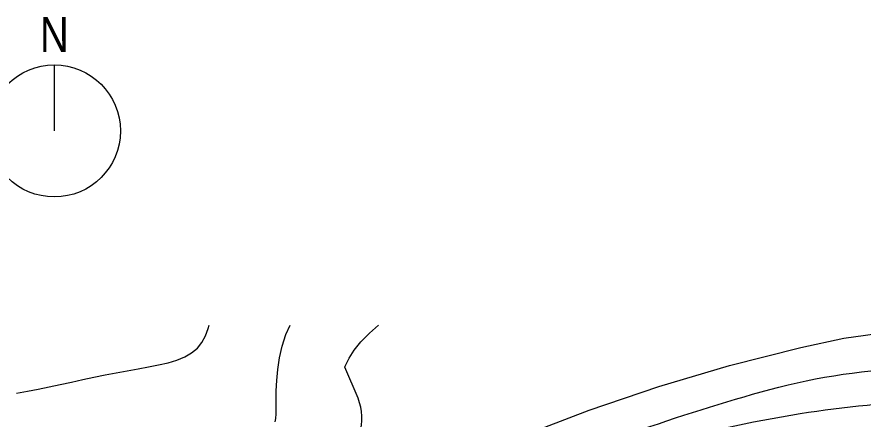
# Model space of a CAD drawing. Header units: centimetres. Extents: x -4381 to 5639, y -3920 to 4826.
# Drawn here: x 173.37 to 182.37, y 79.14 to 83.42 of the extents above; entities that cross this region are included whole.
import ezdxf
from ezdxf.xclip import XClip

# ---------------------------------------------------------------- set-up
doc = ezdxf.new("R2010")
doc.units = ezdxf.units.CM
doc.header["$MEASUREMENT"] = 0
doc.header["$XCLIPFRAME"] = 0
doc.layers.add('0- COURBES DE NIVEAU_Pen_No__2', color=8, linetype='Continuous', lineweight=5)
doc.layers.add('0_Pen_No__7', color=7, linetype='Continuous', lineweight=5)
doc.layers.add('Drawing & Figure', color=7, linetype='Continuous')
doc.styles.add('GENERATED_STYLE_2', font='')
doc.styles.get('GENERATED_STYLE_2').set_extended_font_data('Arial Narrow Occidental')

# ---------------------------------------------------------------- blocks, each defined once
blk = doc.blocks.new('Drawing_13_13', base_point=(-54.8524, -87.0921))
at = {"layer": '0- COURBES DE NIVEAU_Pen_No__2', "linetype": 'Continuous', "ltscale": 5, "flags": 128}
for points in [[(176.1164, 79.1126), (176.1244, 79.1487), (176.1272, 79.198), (176.1274, 79.2632), (176.1274, 79.3459), (176.1293, 79.4437), (176.1349, 79.5532), (176.1461, 79.671), (176.1649, 79.7938), (176.1931, 79.918), (176.2327, 80.0404), (176.2785, 80.1417)], [(173.3697, 79.4164), (173.4842, 79.4381), (173.5992, 79.4613), (173.7158, 79.4856), (173.8337, 79.5108), (173.9527, 79.5363), (174.0721, 79.5619), (174.1916, 79.5872), (174.3106, 79.6116), (174.4288, 79.635), (174.5457, 79.6568), (174.6606, 79.677), (174.7723, 79.6969), (174.8792, 79.718), (174.9799, 79.742), (175.0728, 79.7703), (175.1566, 79.8047), (175.2296, 79.8466), (175.2905, 79.8976), (175.3385, 79.9587), (175.3757, 80.0285), (175.4052, 80.1049), (175.4165, 80.1417)], [(176.8578, 79.6956), (176.8623, 79.7069), (176.9039, 79.7899), (176.9582, 79.8753), (177.0292, 79.9637), (177.1192, 80.0556), (177.2165, 80.1417)]]:
    blk.add_lwpolyline(points, dxfattribs=at)
for points in [[(178.7261, 78.9564, -0.039183), (181.7037, 79.9052, -0.144722), (185.3745, 79.7502)], [(176.7724, 78.6963, 0.379496), (176.9982, 79.3636), (176.8578, 79.6956)], [(175.3033, 77.2134), (175.7516, 77.3674), (177.0251, 77.8355), (178.5045, 78.4348, -0.03673), (181.376, 79.4586, -0.113481), (184.5194, 79.5646, -0.057739)], [(173.0912, 76.2192), (174.3917, 76.6137), (176.3772, 77.4027), (178.1025, 78.1353), (179.39, 78.6295), (180.1226, 78.8636, -0.022898), (181.6962, 79.2017, -0.027032), (183.1246, 79.3433, -0.122108)]]:
    blk.add_lwpolyline(points, format="xyb", dxfattribs=at)

msp = doc.modelspace()

# ---------------------------------------------------------------- linework, layer by layer
at = {"layer": '0_Pen_No__7', "linetype": 'Continuous', "ltscale": 10}
msp.add_line((173.77067, 82.20685), (173.77067, 82.90902), dxfattribs=at)
msp.add_circle((173.77067, 82.20685), 0.70217, dxfattribs=at)

# ---------------------------------------------------------------- block references
at = {"layer": 'Drawing & Figure', "color": 151, "linetype": 'Continuous', "lineweight": 5, "ltscale": 10, "true_color": 0x80c2ff}
ref = msp.add_blockref('Drawing_13_13', (-54.85237, -87.09209), dxfattribs=at)
XClip(ref).set_block_clipping_path([(166.1260505706, 54.1059969298), (191.9907812231, 80.1417166121)])

# ---------------------------------------------------------------- texts
at = {"layer": '0_Pen_No__7', "linetype": 'Continuous', "insert": (173.77067, 83.42001), "char_height": 0.3717596, "attachment_point": 2, "style": 'GENERATED_STYLE_2'}
msp.add_mtext('\\A1;{\\fArial Narrow Occidental|b0|i0|c0|p34;N}', dxfattribs=at)

doc.saveas('drawing.dxf')
